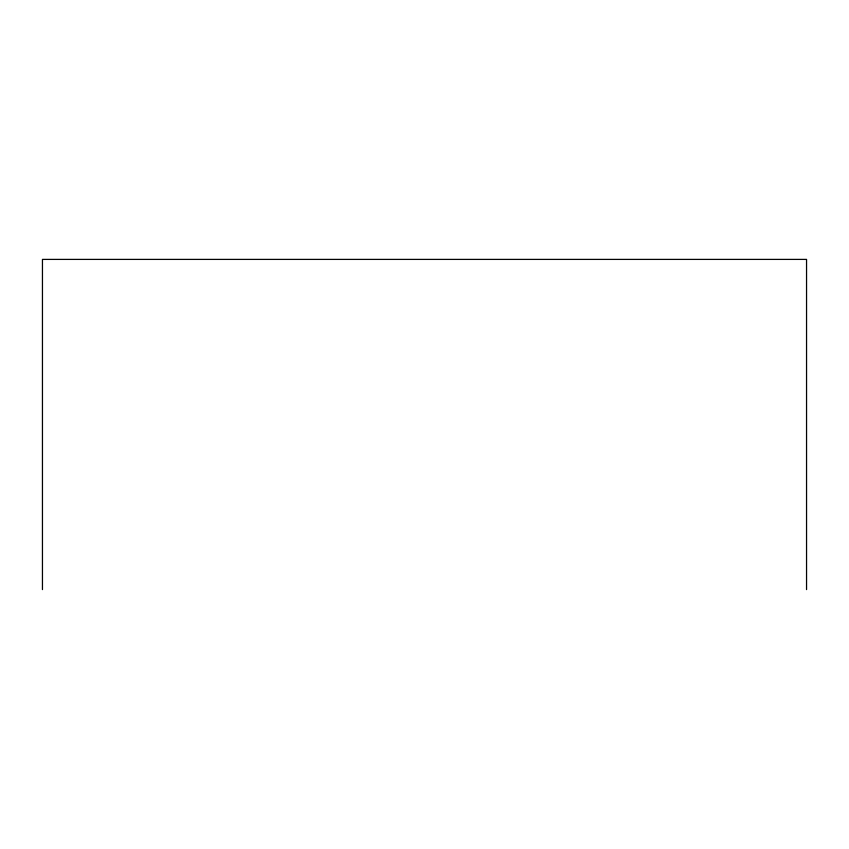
<?xml version="1.0" encoding="UTF-8"?>
<svg xmlns="http://www.w3.org/2000/svg" width="849" height="849" viewBox="0 0 849 849"><rect width="100%" height="100%" fill="white"/><g stroke="black" fill="none" stroke-linecap="round" stroke-linejoin="round"><path stroke-width="1.27" d="M806.55 589.599L806.55 259.401L42.45 259.401L42.45 589.599"/></g></svg>
